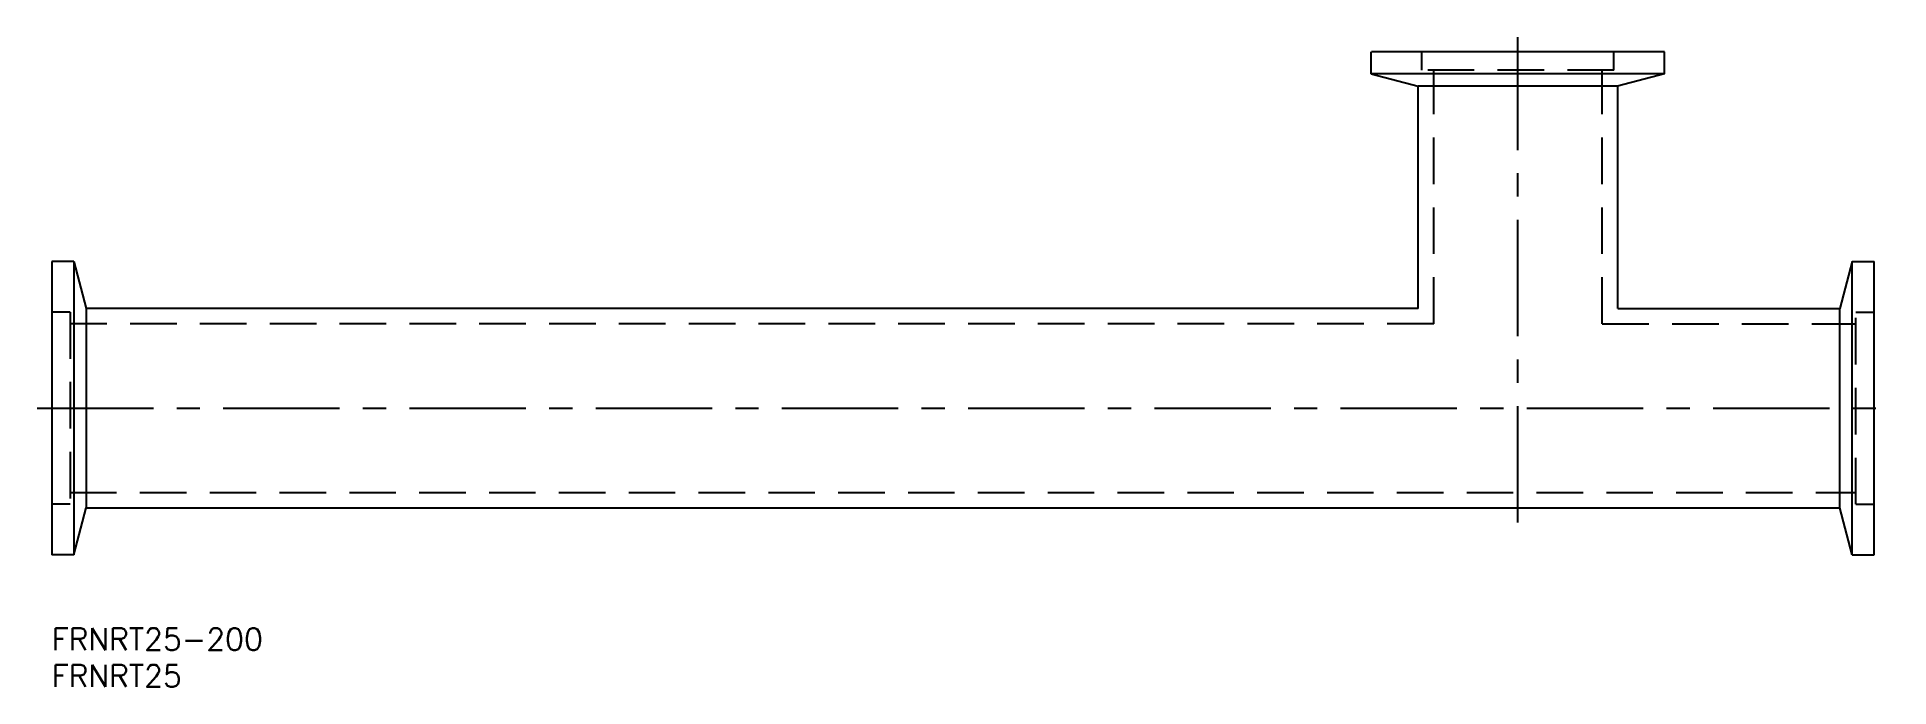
# Model space of a CAD drawing. Extents: x -2 to 251, y -8 to 81.
import ezdxf

# ---------------------------------------------------------------- set-up
doc = ezdxf.new("R2010")
doc.units = 0
doc.header["$LTSCALE"] = 0.5
doc.linetypes.add('CENTER', pattern=[50.8, 31.75, -6.35, 6.35, -6.35])
doc.linetypes.add('DASHED', pattern=[19.05, 12.7, -6.35])
for name, color, linetype in [('MSM_CENTER', 1, 'CENTER'), ('MSM_CONTINUOUS', 7, 'CONTINUOUS'), ('MSM_DASHED', 4, 'DASHED'), ('MSM_PART_NUMBER', 7, 'CONTINUOUS')]:
    doc.layers.add(name, color=color, linetype=linetype)
doc.styles.get("Standard").update_dxf_attribs({"font": 'txt.shx', "height": 3, "bigfont": 'bigfont.shx'})

# ---------------------------------------------------------------- blocks, each defined once
blk = doc.blocks.new('*U2')
at = {"layer": 'MSM_PART_NUMBER'}
blk.add_text('FRNRT25-200', height=3, dxfattribs=at).set_placement((0, -3))
blk = doc.blocks.new('*U3')
at = {"layer": 'MSM_PART_NUMBER'}
blk.add_text('FRNRT25', height=3, dxfattribs=at).set_placement((0, -8))

msp = doc.modelspace()

# ---------------------------------------------------------------- linework, layer by layer
at = {"layer": 'MSM_CENTER'}
for p, q in [((200, 14.4), (200, 80.6)), ((-2, 30), (250.6, 30))]:
    msp.add_line(p, q, dxfattribs=at)
at = {"layer": 'MSM_CONTINUOUS'}
for p, q in [((179.99, 75.6), (179.99, 78.6)), ((219.99, 78.6), (180.01, 78.6)), ((219.99, 75.6), (219.99, 78.6)), ((219.99, 75.6), (179.99, 75.6)), ((179.99, 75.6), (186.39, 73.89)), ((213.59, 73.89), (186.39, 73.89)), ((186.4, 43.6), (186.4, 73.89)), ((219.99, 75.6), (213.59, 73.89)), ((213.6, 43.6), (213.6, 73.89)), ((3, 50), (0, 50)), ((0, 50), (0, 10.01)), ((3, 50), (3, 10)), ((3, 50), (4.71, 43.6)), ((245.6, 50), (243.89, 43.6)), ((245.6, 50), (248.6, 50)), ((245.6, 10), (245.6, 50)), ((248.6, 10), (248.6, 49.99)), ((186.4, 43.6), (4.71, 43.6)), ((4.71, 43.6), (4.71, 16.4)), ((213.6, 43.6), (243.89, 43.6)), ((243.89, 16.4), (243.89, 43.6)), ((3, 10), (4.71, 16.4)), ((4.71, 16.4), (243.89, 16.4)), ((245.6, 10), (243.89, 16.4)), ((3, 10), (0, 10)), ((245.6, 10), (248.6, 10))]:
    msp.add_line(p, q, dxfattribs=at)
at = {"layer": 'MSM_DASHED'}
for p, q in [((186.89, 76.1), (186.89, 78.6)), ((213.09, 76.1), (213.09, 78.6)), ((213.09, 76.1), (186.89, 76.1)), ((188.5, 41.5), (188.5, 76.1)), ((211.5, 41.5), (211.5, 76.1)), ((2.5, 43.1), (0, 43.1)), ((2.5, 43.1), (2.5, 16.9)), ((246.1, 16.9), (246.1, 43.1)), ((246.1, 43.1), (248.6, 43.1)), ((188.5, 41.5), (2.5, 41.5)), ((211.5, 41.5), (246.1, 41.5)), ((2.5, 18.5), (246.1, 18.5)), ((2.5, 16.9), (0, 16.9)), ((246.1, 16.9), (248.6, 16.9))]:
    msp.add_line(p, q, dxfattribs=at)

# ---------------------------------------------------------------- block references
at = {"layer": 'MSM_CONTINUOUS'}
for name in ['*U2', '*U3']:
    msp.add_blockref(name, (0, 0), dxfattribs=at)

doc.saveas('drawing.dxf')
